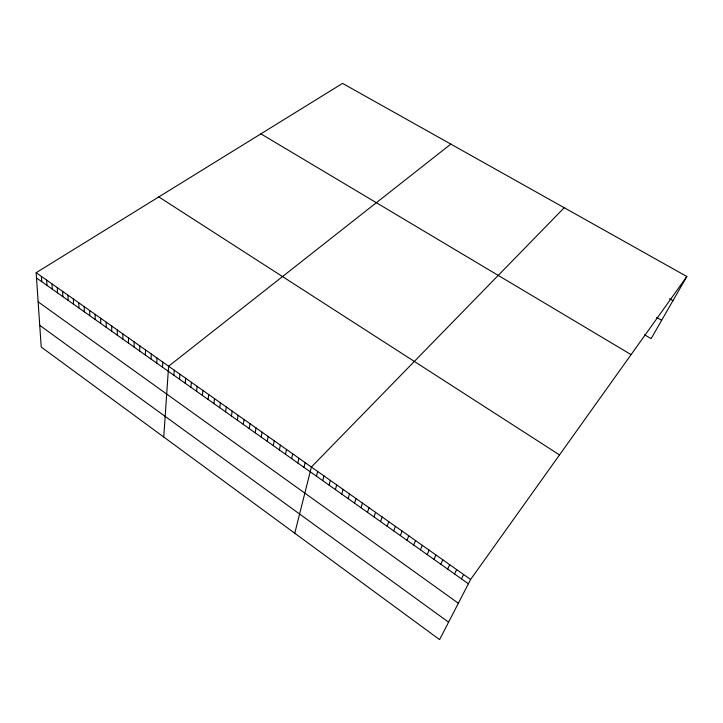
<?xml version="1.0" encoding="UTF-8"?>
<svg xmlns="http://www.w3.org/2000/svg" width="723" height="723" viewBox="0 0 723 723"><rect width="100%" height="100%" fill="white"/><g stroke="black" fill="none" stroke-linecap="round" stroke-linejoin="round"><path stroke-width="1.08" d="M106.182 327.311L106.191 322.151M111.704 331.215L111.74 326.073M117.253 335.147L117.316 330.004M122.82 339.087L122.919 333.963M128.414 343.045L128.54 337.93M134.035 347.022L134.189 341.916M139.675 351.017L139.864 345.928M145.341 355.029L145.558 349.95M151.035 359.06L151.288 353.99M156.755 363.109L157.036 358.048M162.494 367.176L162.811 362.124M163.741 437.017L168.613 366.218L450.818 144.112M173.882 375.246L174.261 370.212M179.53 379.241L179.937 374.225M185.205 383.253L185.648 378.246M190.899 387.284L191.369 382.295M196.62 391.342L197.126 386.353M202.359 395.409L202.901 390.438M208.134 399.494L208.703 394.532M213.927 403.597L214.532 398.644M219.747 407.718L220.388 402.783M225.594 411.857L226.272 406.932M231.459 416.014L232.173 411.098M237.361 420.19L238.102 415.291M243.28 424.383L244.067 419.494M249.236 428.594L250.05 423.723M255.21 432.824L256.059 427.962M261.211 437.072L262.097 432.227M267.239 441.346L268.161 436.511M273.294 445.63L274.252 440.813M279.376 449.941L280.37 445.133M285.486 454.261L286.525 449.471M291.622 458.608L292.698 453.836M297.786 462.973L298.897 458.21M303.976 467.356L305.133 462.612M294.767 533.249L311.387 467.031L564.229 207.718M316.448 476.186L317.677 471.468M322.729 480.632L323.994 475.933M329.028 485.097L330.339 480.406M335.364 489.579L336.71 484.907M341.726 494.089L343.118 489.426M348.125 498.608L349.552 493.972M354.541 503.154L356.014 498.536M360.994 507.727L362.503 503.118M367.474 512.318L369.028 507.727M373.981 516.927L375.58 512.354M380.524 521.554L382.16 516.999M387.094 526.208L388.775 521.672M393.701 530.881L395.418 526.362M400.334 535.58L402.096 531.071M406.995 540.298L408.802 535.806M413.692 545.034L415.544 540.569M420.415 549.796L422.313 545.35M427.176 554.586L429.119 550.149M433.963 559.394L435.951 554.975M440.786 564.22L442.819 559.828M447.636 569.073L449.724 564.699M454.523 573.954L456.656 569.597M461.446 578.852L463.624 574.514M686.85 276.502L470.619 579.457L439.602 639.611L41.211 347.031L36.15 272.698L342.566 83.389L686.85 276.502L651.116 338.653L644.555 334.794M669.498 298.726L672.941 300.696M656.611 317.406L661.653 320.325M260.886 133.845L631.089 354.632M158.807 196.918L559.512 454.912M36.15 272.698L470.619 579.457M36.511 277.975L468.396 583.768M38.138 301.853L458.355 603.235M39.729 325.314L448.585 622.196M41.401 276.412L41.735 281.672M46.679 280.135L46.977 285.386M51.975 283.868L52.246 289.119M57.289 287.627L57.542 292.86M62.63 291.396L62.856 296.629M67.989 295.183L68.188 300.406M73.385 298.988L73.547 304.202M78.789 302.801L78.934 308.007M84.22 306.642L84.338 311.839M89.679 310.492L89.76 315.68M95.156 314.36L95.21 319.539M100.66 318.247L100.687 323.416"/></g></svg>
